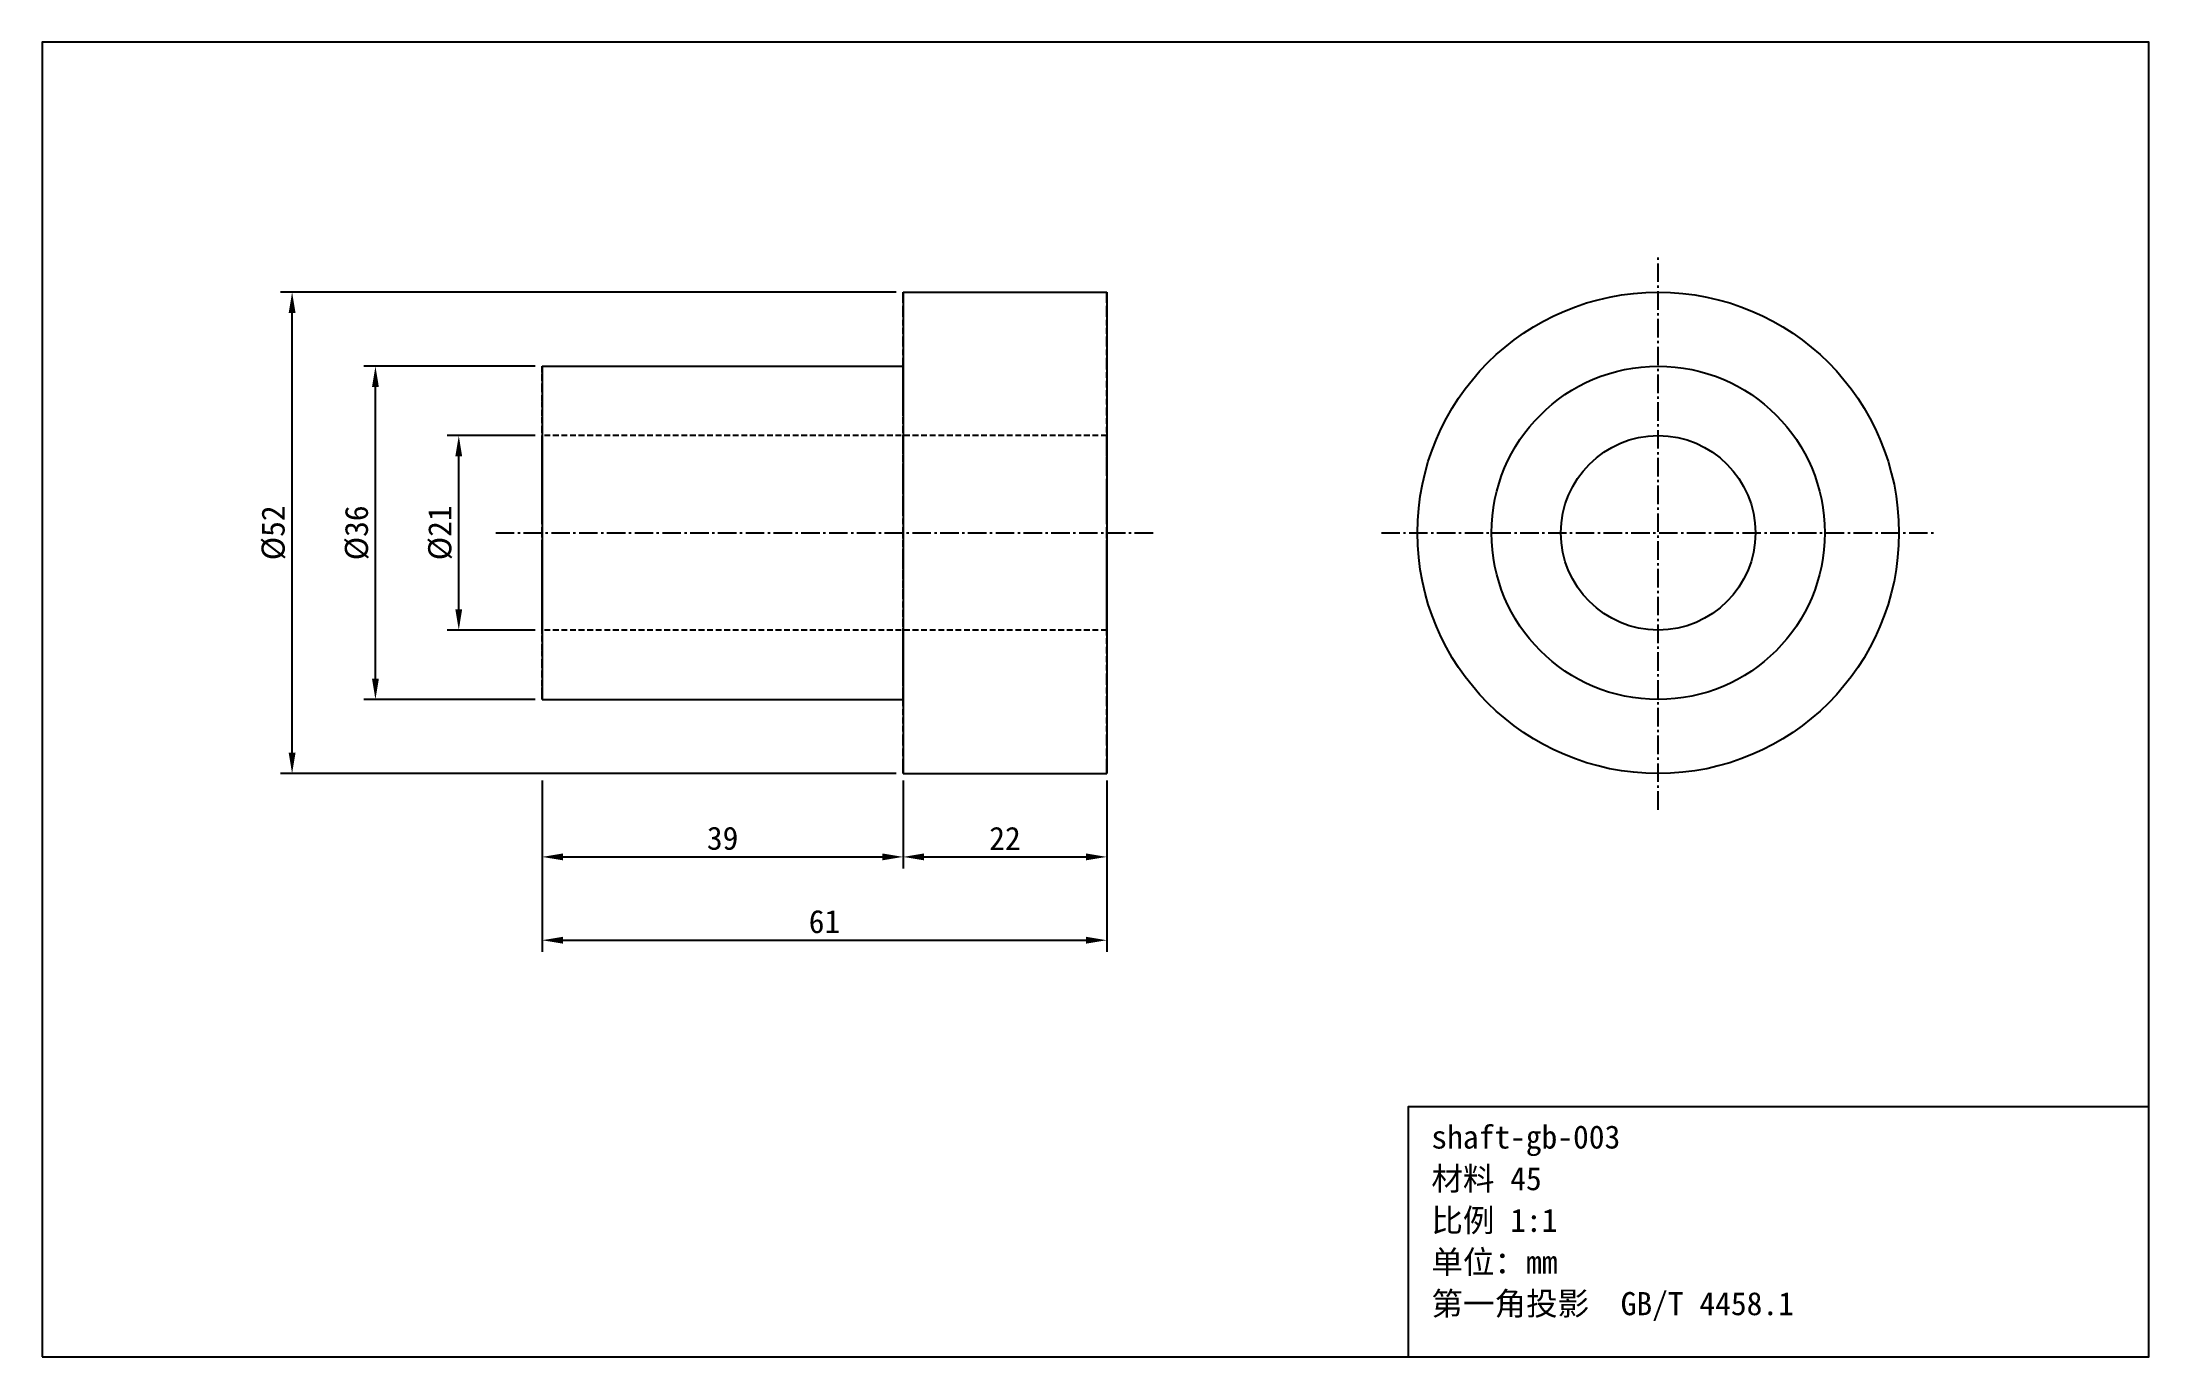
# Model space of a CAD drawing. Header units: millimetres. Extents: x -54 to 174, y -89 to 53.
import ezdxf

# ---------------------------------------------------------------- set-up
doc = ezdxf.new("R2010")
doc.units = ezdxf.units.MM
doc.linetypes.add('CENTER', pattern=[3, 2, -0.375, 0.25, -0.375])
doc.linetypes.add('DASHED', pattern=[0.925, 0.625, -0.3])
for name, color, linetype in [('中心线', 1, 'CENTER'), ('尺寸线', 3, 'CONTINUOUS'), ('文字', 7, 'CONTINUOUS'), ('虚线', 7, 'DASHED'), ('轮廓线', 7, 'CONTINUOUS')]:
    doc.layers.add(name, color=color, linetype=linetype)
doc.styles.add('CN', font='simsun.ttc')
doc.dimstyles.get("Standard").update_dxf_attribs({"dimtxt": 2.5, "dimasz": 2.25, "dimexe": 1.25, "dimexo": 0.75, "dimgap": 0.75, "dimtad": 1, "dimdsep": 46, "dimtxsty": 'CN', "dimcen": 2.5, "dimazin": 3, "dimtfac": 1, "dimtmove": 0, "dimatfit": 3})

msp = doc.modelspace()

# ---------------------------------------------------------------- linework, layer by layer
at = {"layer": '中心线'}
for p, q in [((120.55, -29.9), (120.55, 29.9)), ((-5, 0), (66, 0)), ((90.65, 0), (150.45, 0))]:
    msp.add_line(p, q, dxfattribs=at)
at = {"layer": '虚线'}
for p, q in [((61, 10.5), (0, 10.5)), ((61, -10.5), (0, -10.5))]:
    msp.add_line(p, q, dxfattribs=at)
for points in [[(39, -26), (39, -25.62), (39, -25.028), (39, -23.906), (39, -22.393), (39, -20.586), (39, -18.269), (39, -15.8), (39, -12.924), (39, -9.907), (39, -6.701), (39, -3.375), (39, 0), (39, 3.375), (39, 6.701), (39, 9.907), (39, 12.924), (39, 15.8), (39, 18.269), (39, 20.586), (39, 22.393), (39, 23.906), (39, 25.028), (39, 25.62), (39, 26)], [(61, -26), (61, -25.62), (61, -25.028), (61, -23.906), (61, -22.393), (61, -20.586), (61, -18.269), (61, -15.8), (61, -12.924), (61, -9.907), (61, -6.701), (61, -3.375), (61, 0), (61, 3.375), (61, 6.701), (61, 9.907), (61, 12.924), (61, 15.8), (61, 18.269), (61, 20.586), (61, 22.393), (61, 23.906), (61, 25.028), (61, 25.62), (61, 26)], [(0, -18), (0, -17.737), (0, -17.327), (0, -16.55), (0, -15.503), (0, -14.252), (0, -12.648), (0, -10.938), (0, -8.948), (0, -6.859), (0, -4.639), (0, -2.336), (0, 0), (0, 2.336), (0, 4.639), (0, 6.859), (0, 8.948), (0, 10.938), (0, 12.648), (0, 14.252), (0, 15.503), (0, 16.55), (0, 17.327), (0, 17.737), (0, 18)], [(39, -18), (39, -17.737), (39, -17.327), (39, -16.55), (39, -15.503), (39, -14.252), (39, -12.648), (39, -10.938), (39, -8.948), (39, -6.859), (39, -4.639), (39, -2.336), (39, 0), (39, 2.336), (39, 4.639), (39, 6.859), (39, 8.948), (39, 10.938), (39, 12.648), (39, 14.252), (39, 15.503), (39, 16.55), (39, 17.327), (39, 17.737), (39, 18)], [(39, 18), (39, 17.737), (39, 17.327), (39, 16.55), (39, 15.503), (39, 14.252), (39, 12.648), (39, 10.938), (39, 8.948), (39, 6.859), (39, 4.639), (39, 2.336), (39, 0), (39, -2.336), (39, -4.639), (39, -6.859), (39, -8.948), (39, -10.938), (39, -12.648), (39, -14.252), (39, -15.503), (39, -16.55), (39, -17.327), (39, -17.737), (39, -18)], [(0, -10.5), (0, -10.346), (0, -10.107), (0, -9.654), (0, -9.043), (0, -8.313), (0, -7.378), (0, -6.381), (0, -5.219), (0, -4.001), (0, -2.706), (0, -1.363), (0, 0), (0, 1.363), (0, 2.706), (0, 4.001), (0, 5.219), (0, 6.381), (0, 7.378), (0, 8.313), (0, 9.043), (0, 9.654), (0, 10.107), (0, 10.346), (0, 10.5)], [(0, 10.5), (0, 10.346), (0, 10.107), (0, 9.654), (0, 9.043), (0, 8.313), (0, 7.378), (0, 6.381), (0, 5.219), (0, 4.001), (0, 2.706), (0, 1.363), (0, 0), (0, -1.363), (0, -2.706), (0, -4.001), (0, -5.219), (0, -6.381), (0, -7.378), (0, -8.313), (0, -9.043), (0, -9.654), (0, -10.107), (0, -10.346), (0, -10.5)], [(61, -10.5), (61, -10.346), (61, -10.107), (61, -9.654), (61, -9.043), (61, -8.313), (61, -7.378), (61, -6.381), (61, -5.219), (61, -4.001), (61, -2.706), (61, -1.363), (61, 0), (61, 1.363), (61, 2.706), (61, 4.001), (61, 5.219), (61, 6.381), (61, 7.378), (61, 8.313), (61, 9.043), (61, 9.654), (61, 10.107), (61, 10.346), (61, 10.5)], [(61, 10.5), (61, 10.346), (61, 10.107), (61, 9.654), (61, 9.043), (61, 8.313), (61, 7.378), (61, 6.381), (61, 5.219), (61, 4.001), (61, 2.706), (61, 1.363), (61, 0), (61, -1.363), (61, -2.706), (61, -4.001), (61, -5.219), (61, -6.381), (61, -7.378), (61, -8.313), (61, -9.043), (61, -9.654), (61, -10.107), (61, -10.346), (61, -10.5)]]:
    msp.add_lwpolyline(points, dxfattribs=at)
at = {"layer": '轮廓线'}
for p, q in [((39, 26), (61, 26)), ((0, 18), (39, 18)), ((0, -18), (39, -18)), ((39, -26), (61, -26))]:
    msp.add_line(p, q, dxfattribs=at)
for points in [[(-54, -89), (173.55, -89), (173.55, 53), (-54, 53)], [(93.55, -89), (173.55, -89), (173.55, -62), (93.55, -62)]]:
    msp.add_lwpolyline(points, close=True, dxfattribs=at)
for points in [[(39, 26), (39, 25.62), (39, 25.028), (39, 23.906), (39, 22.393), (39, 20.586), (39, 18.269), (39, 15.8), (39, 12.924), (39, 9.907), (39, 6.701), (39, 3.375), (39, 0), (39, -3.375), (39, -6.701), (39, -9.907), (39, -12.924), (39, -15.8), (39, -18.269), (39, -20.586), (39, -22.393), (39, -23.906), (39, -25.028), (39, -25.62), (39, -26)], [(61, 26), (61, 25.62), (61, 25.028), (61, 23.906), (61, 22.393), (61, 20.586), (61, 18.269), (61, 15.8), (61, 12.924), (61, 9.907), (61, 6.701), (61, 3.375), (61, 0), (61, -3.375), (61, -6.701), (61, -9.907), (61, -12.924), (61, -15.8), (61, -18.269), (61, -20.586), (61, -22.393), (61, -23.906), (61, -25.028), (61, -25.62), (61, -26)], [(0, 18), (0, 17.737), (0, 17.327), (0, 16.55), (0, 15.503), (0, 14.252), (0, 12.648), (0, 10.938), (0, 8.948), (0, 6.859), (0, 4.639), (0, 2.336), (0, 0), (0, -2.336), (0, -4.639), (0, -6.859), (0, -8.948), (0, -10.938), (0, -12.648), (0, -14.252), (0, -15.503), (0, -16.55), (0, -17.327), (0, -17.737), (0, -18)]]:
    msp.add_lwpolyline(points, dxfattribs=at)
for radius in [26, 18, 10.5]:
    msp.add_circle((120.55, 0), radius, dxfattribs=at)

# ---------------------------------------------------------------- texts
at = {"layer": '文字', "style": 'CN'}
for s, p in [('shaft-gb-003', (96.05, -66.5)), ('材料 45', (96.05, -71)), ('比例 1:1', (96.05, -75.5)), ('单位：mm', (96.05, -80)), ('第一角投影  GB/T 4458.1', (96.05, -84.5))]:
    msp.add_text(s, height=2.5, dxfattribs=at).set_placement(p)

# ---------------------------------------------------------------- dimensions: what is measured, and where the dimension line sits
at = {"layer": '尺寸线'}
for base, p1, p2 in [((-27, -26), (39, -26), (39, 26)), ((-18, -18), (0, -18), (0, 18)), ((-9, -10.5), (0, -10.5), (0, 10.5))]:
    msp.add_linear_dim(base=base, p1=p1, p2=p2, angle=90, text='%%c<>', dimstyle='Standard', dxfattribs=at).render()
for base, p1, p2 in [((0, -35), (0, -26), (39, -26)), ((0, -44), (0, -26), (61, -26)), ((39, -35), (39, -26), (61, -26))]:
    msp.add_linear_dim(base=base, p1=p1, p2=p2, dimstyle='Standard', dxfattribs=at).render()

doc.saveas('drawing.dxf')
